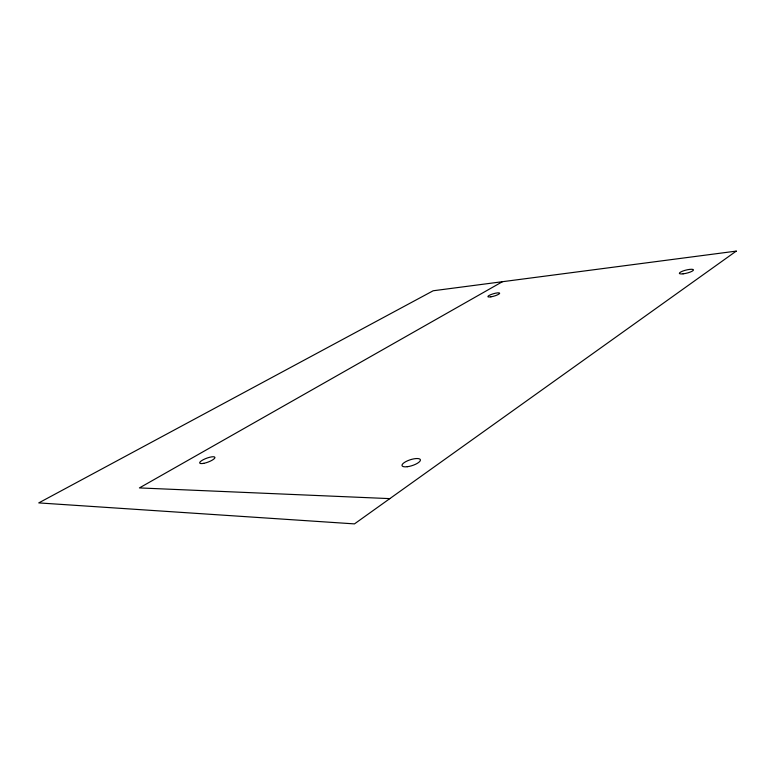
<?xml version="1.0" encoding="UTF-8"?>
<svg xmlns="http://www.w3.org/2000/svg" width="775" height="775" viewBox="0 0 775 775"><rect width="100%" height="100%" fill="white"/><g stroke="black" fill="none" stroke-linecap="round" stroke-linejoin="round"><path stroke-width="1.16" d="M502.413 281.713L139.413 487.921L389.825 498.625M736.25 251.11L354.466 523.89L38.75 502.907L433.177 290.77L736.25 251.11M490.885 296.844A6.132 1.23 -16.4 0 0 499.662 293.241A6.132 1.23 -16.4 0 0 490.749 294.665A6.132 1.23 -16.4 0 0 490.885 296.844M683.095 273.846A7.275 1.589 -14.1 0 0 693.47 269.865A7.275 1.589 -14.1 0 0 682.659 271.124A7.275 1.589 -14.1 0 0 683.095 273.846M407.301 466.715A9.629 3.071 -17.9 0 0 420.389 459.778A9.629 3.071 -17.9 0 0 405.945 461.561A9.629 3.071 -17.9 0 0 407.301 466.715M203.777 463.334A8.118 2.063 -20.4 0 0 214.946 457.444A8.118 2.063 -20.4 0 0 203.215 459.73A8.118 2.063 -20.4 0 0 203.777 463.334"/></g></svg>
